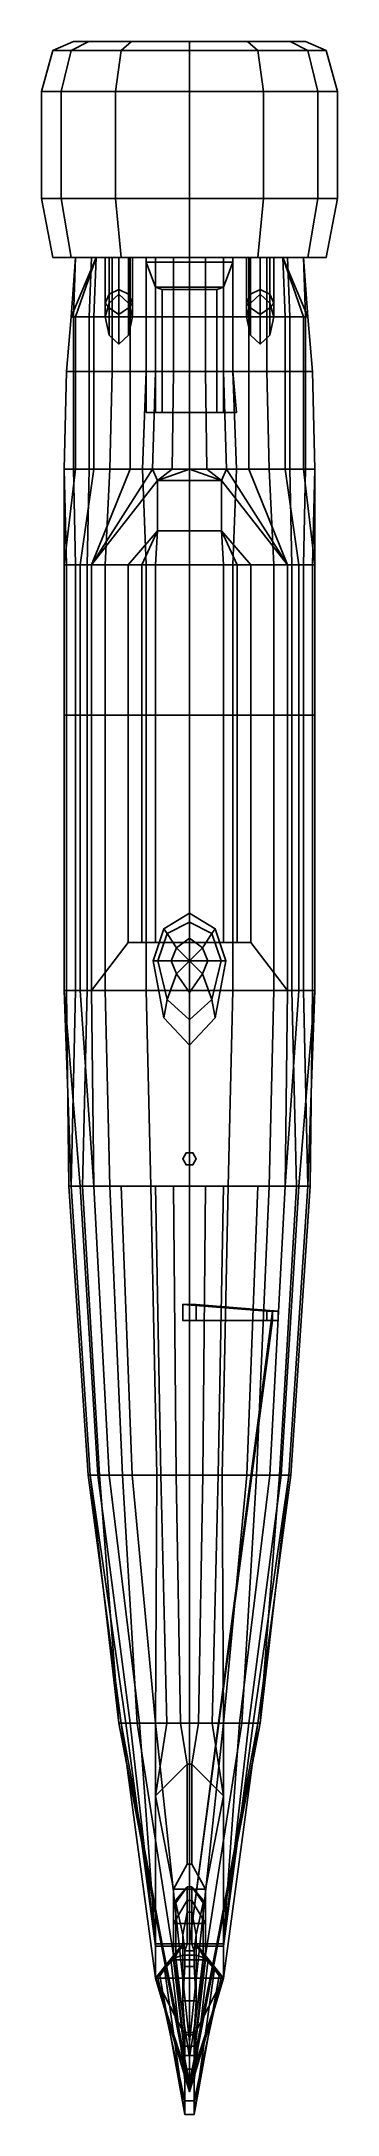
# Model space of a CAD drawing. Extents: x -0.65 to 0.65, y -5.15 to 3.96.
import ezdxf

# ---------------------------------------------------------------- set-up
doc = ezdxf.new("R2010")
doc.units = 0
doc.layers.get('0').update_dxf_attribs({"linetype": 'CONTINUOUS'})

msp = doc.modelspace()

# ---------------------------------------------------------------- linework, layer by layer
for points in [[(-0.5629, 3.74, -0.325), (-0.65, 3.74), (-0.6, 3.92), (-0.5196, 3.92, -0.3)], [(-0.65, 3.74), (-0.5629, 3.74, 0.325), (-0.5196, 3.92, 0.3), (-0.6, 3.92)], [(-0.4417, 3.96, 0.255), (-0.51, 3.96), (-0.6, 3.92), (-0.5196, 3.92, 0.3)], [(-0.51, 3.96), (-0.4417, 3.96, -0.255), (-0.5196, 3.92, -0.3), (-0.6, 3.92)], [(-0.325, 3.74, -0.5629), (-0.5629, 3.74, -0.325), (-0.5196, 3.92, -0.3), (-0.3, 3.92, -0.5196)], [(-0.5629, 3.74, 0.325), (-0.325, 3.74, 0.5629), (-0.3, 3.92, 0.5196), (-0.5196, 3.92, 0.3)], [(-0.255, 3.96, 0.4417), (-0.4417, 3.96, 0.255), (-0.5196, 3.92, 0.3), (-0.3, 3.92, 0.5196)], [(-0.4417, 3.96, -0.255), (-0.255, 3.96, -0.4417), (-0.3, 3.92, -0.5196), (-0.5196, 3.92, -0.3)], [(0.4417, 3.96, 0.255), (-0.51, 3.96), (-0.4417, 3.96, 0.255), (0.255, 3.96, 0.4417)], [(0.51, 3.96), (-0.4417, 3.96, -0.255), (-0.51, 3.96), (0.4417, 3.96, 0.255)], [(0.255, 3.96, 0.4417), (-0.4417, 3.96, 0.255), (-0.255, 3.96, 0.4417), (0, 3.96, 0.51)], [(0.4417, 3.96, -0.255), (-0.255, 3.96, -0.4417), (-0.4417, 3.96, -0.255), (0.51, 3.96)], [(0, 3.74, -0.65), (-0.325, 3.74, -0.5629), (-0.3, 3.92, -0.5196), (0, 3.92, -0.6)], [(-0.325, 3.74, 0.5629), (0, 3.74, 0.65), (0, 3.92, 0.6), (-0.3, 3.92, 0.5196)], [(0, 3.96, 0.51), (-0.255, 3.96, 0.4417), (-0.3, 3.92, 0.5196), (0, 3.92, 0.6)], [(-0.255, 3.96, -0.4417), (0, 3.96, -0.51), (0, 3.92, -0.6), (-0.3, 3.92, -0.5196)], [(0.255, 3.96, -0.4417), (0, 3.96, -0.51), (-0.255, 3.96, -0.4417), (0.4417, 3.96, -0.255)], [(0.255, 3.96, 0.4417), (0, 3.96, 0.51), (0, 3.92, 0.6), (0.3, 3.92, 0.5196)], [(0, 3.96, -0.51), (0.255, 3.96, -0.4417), (0.3, 3.92, -0.5196), (0, 3.92, -0.6)], [(0.325, 3.74, -0.5629), (0, 3.74, -0.65), (0, 3.92, -0.6), (0.3, 3.92, -0.5196)], [(0, 3.74, 0.65), (0.325, 3.74, 0.5629), (0.3, 3.92, 0.5196), (0, 3.92, 0.6)], [(0.4417, 3.96, 0.255), (0.255, 3.96, 0.4417), (0.3, 3.92, 0.5196), (0.5196, 3.92, 0.3)], [(0.255, 3.96, -0.4417), (0.4417, 3.96, -0.255), (0.5196, 3.92, -0.3), (0.3, 3.92, -0.5196)], [(0.5629, 3.74, -0.325), (0.325, 3.74, -0.5629), (0.3, 3.92, -0.5196), (0.5196, 3.92, -0.3)], [(0.325, 3.74, 0.5629), (0.5629, 3.74, 0.325), (0.5196, 3.92, 0.3), (0.3, 3.92, 0.5196)], [(0.51, 3.96), (0.4417, 3.96, 0.255), (0.5196, 3.92, 0.3), (0.6, 3.92)], [(0.4417, 3.96, -0.255), (0.51, 3.96), (0.6, 3.92), (0.5196, 3.92, -0.3)], [(0.65, 3.74), (0.5629, 3.74, -0.325), (0.5196, 3.92, -0.3), (0.6, 3.92)], [(0.5629, 3.74, 0.325), (0.65, 3.74), (0.6, 3.92), (0.5196, 3.92, 0.3)], [(-0.5629, 3.74, 0.325), (-0.65, 3.74), (-0.65, 3.27), (-0.5629, 3.27, 0.325)], [(-0.65, 3.74), (-0.5629, 3.74, -0.325), (-0.5629, 3.27, -0.325), (-0.65, 3.27)], [(-0.325, 3.74, 0.5629), (-0.5629, 3.74, 0.325), (-0.5629, 3.27, 0.325), (-0.325, 3.27, 0.5629)], [(-0.5629, 3.74, -0.325), (-0.325, 3.74, -0.5629), (-0.325, 3.27, -0.5629), (-0.5629, 3.27, -0.325)], [(0, 3.74, 0.65), (-0.325, 3.74, 0.5629), (-0.325, 3.27, 0.5629), (0, 3.27, 0.65)], [(-0.325, 3.74, -0.5629), (0, 3.74, -0.65), (0, 3.27, -0.65), (-0.325, 3.27, -0.5629)], [(0.325, 3.74, 0.5629), (0, 3.74, 0.65), (0, 3.27, 0.65), (0.325, 3.27, 0.5629)], [(0, 3.74, -0.65), (0.325, 3.74, -0.5629), (0.325, 3.27, -0.5629), (0, 3.27, -0.65)], [(0.5629, 3.74, 0.325), (0.325, 3.74, 0.5629), (0.325, 3.27, 0.5629), (0.5629, 3.27, 0.325)], [(0.325, 3.74, -0.5629), (0.5629, 3.74, -0.325), (0.5629, 3.27, -0.325), (0.325, 3.27, -0.5629)], [(0.65, 3.74), (0.5629, 3.74, 0.325), (0.5629, 3.27, 0.325), (0.65, 3.27)], [(0.5629, 3.74, -0.325), (0.65, 3.74), (0.65, 3.27), (0.5629, 3.27, -0.325)], [(-0.5196, 3.01, -0.3), (-0.6, 3.01), (-0.65, 3.27), (-0.5629, 3.27, -0.325)], [(-0.6, 3.01), (-0.5196, 3.01, 0.3), (-0.5629, 3.27, 0.325), (-0.65, 3.27)], [(-0.3, 3.01, -0.5196), (-0.5196, 3.01, -0.3), (-0.5629, 3.27, -0.325), (-0.325, 3.27, -0.5629)], [(-0.5196, 3.01, 0.3), (-0.3, 3.01, 0.5196), (-0.325, 3.27, 0.5629), (-0.5629, 3.27, 0.325)], [(0, 3.01, -0.6), (-0.3, 3.01, -0.5196), (-0.325, 3.27, -0.5629), (0, 3.27, -0.65)], [(-0.3, 3.01, 0.5196), (0, 3.01, 0.6), (0, 3.27, 0.65), (-0.325, 3.27, 0.5629)], [(0.3, 3.01, -0.5196), (0, 3.01, -0.6), (0, 3.27, -0.65), (0.325, 3.27, -0.5629)], [(0, 3.01, 0.6), (0.3, 3.01, 0.5196), (0.325, 3.27, 0.5629), (0, 3.27, 0.65)], [(0.5196, 3.01, -0.3), (0.3, 3.01, -0.5196), (0.325, 3.27, -0.5629), (0.5629, 3.27, -0.325)], [(0.3, 3.01, 0.5196), (0.5196, 3.01, 0.3), (0.5629, 3.27, 0.325), (0.325, 3.27, 0.5629)], [(0.6, 3.01), (0.5196, 3.01, -0.3), (0.5629, 3.27, -0.325), (0.65, 3.27)], [(0.5196, 3.01, 0.3), (0.6, 3.01), (0.65, 3.27), (0.5629, 3.27, 0.325)], [(-0.6, 3.01), (0.5196, 3.01, -0.3), (0.6, 3.01), (-0.5196, 3.01, 0.3)], [(-0.5196, 3.01, -0.3), (0.3, 3.01, -0.5196), (0.5196, 3.01, -0.3), (-0.6, 3.01)], [(-0.5, 3.01, -0.17), (-0.5, 3.01, -0.17), (-0.51, 2.75, -0.23), (-0.52, 2.75, -0.1153)], [(-0.41, 3.01, 0.2), (-0.41, 3.01, 0.2), (-0.52, 2.75, 0.01), (-0.5, 2.75, 0.17)], [(-0.5, 3.01, -0.17), (-0.5, 3.01, -0.17), (-0.52, 2.75, -0.1153), (-0.52, 2.75, 0.01)], [(-0.5, 3.01, -0.17), (-0.5, 3.01, -0.17), (-0.52, 2.75, 0.01), (-0.41, 3.01, 0.2)], [(-0.5196, 3.01, 0.3), (0.6, 3.01), (0.5196, 3.01, 0.3), (-0.3, 3.01, 0.5196)], [(-0.3, 3.01, -0.5196), (0, 3.01, -0.6), (0.3, 3.01, -0.5196), (-0.5196, 3.01, -0.3)], [(-0.5, 3.01, -0.17), (-0.43, 3.01, -0.32), (-0.44, 2.75, -0.38), (-0.51, 2.75, -0.23)], [(-0.41, 3.01, 0.2), (-0.41, 3.01, 0.2), (-0.5, 2.75, 0.17), (-0.42, 2.75, 0.31)], [(-0.43, 3.01, -0.32), (-0.34, 3.01, -0.44), (-0.34, 2.75, -0.5), (-0.44, 2.75, -0.38)], [(-0.26, 3.01, 0.41), (-0.41, 3.01, 0.2), (-0.42, 2.75, 0.31), (-0.26, 2.75, 0.52)], [(-0.3524, 3.01, -0.4476), (-0.37, 3.01, -0.49), (-0.37, 2.81, -0.54), (-0.3524, 2.79, -0.52)], [(-0.37, 3.01, -0.49), (-0.3524, 3.01, -0.5324), (-0.3524, 2.85, -0.58), (-0.37, 2.81, -0.54)], [(-0.31, 3.01, -0.43), (-0.3524, 3.01, -0.4476), (-0.3524, 2.79, -0.52), (-0.31, 2.76, -0.5)], [(-0.3524, 3.01, -0.5324), (-0.31, 3.01, -0.55), (-0.31, 2.87, -0.6), (-0.3524, 2.85, -0.58)], [(-0.34, 3.01, -0.44), (-0.19, 3.01, -0.55), (-0.19, 2.75, -0.61), (-0.34, 2.75, -0.5)], [(-0.2676, 3.01, -0.4476), (-0.31, 3.01, -0.43), (-0.31, 2.76, -0.5), (-0.2676, 2.79, -0.52)], [(-0.31, 3.01, -0.55), (-0.2676, 3.01, -0.5324), (-0.2676, 2.85, -0.58), (-0.31, 2.87, -0.6)], [(-0.3, 3.01, 0.5196), (0.5196, 3.01, 0.3), (0.3, 3.01, 0.5196), (0, 3.01, 0.6)], [(-0.25, 3.01, -0.49), (-0.2676, 3.01, -0.4476), (-0.2676, 2.79, -0.52), (-0.25, 2.81, -0.54)], [(-0.2676, 3.01, -0.5324), (-0.25, 3.01, -0.49), (-0.25, 2.81, -0.54), (-0.2676, 2.85, -0.58)], [(-0.15, 3.01, 0.47), (-0.26, 3.01, 0.41), (-0.26, 2.75, 0.52), (-0.15, 2.75, 0.58)], [(-0.19, 3.01, -0.55), (0.19, 3.01, -0.55), (0.19, 2.99, -0.5546), (-0.19, 2.99, -0.5546)], [(-0.07, 3.01, 0.5), (-0.15, 3.01, 0.47), (-0.15, 2.75, 0.58), (-0.07, 2.75, 0.61)], [(0, 3.01, 0.51), (-0.07, 3.01, 0.5), (-0.07, 2.75, 0.61), (0, 2.75, 0.62)], [(0, 2.75, 0.62), (0.07, 2.75, 0.61), (0.07, 3.01, 0.5), (0, 3.01, 0.51)], [(0.07, 2.75, 0.61), (0.15, 2.75, 0.58), (0.15, 3.01, 0.47), (0.07, 3.01, 0.5)], [(0.15, 2.75, 0.58), (0.26, 2.75, 0.52), (0.26, 3.01, 0.41), (0.15, 3.01, 0.47)], [(0.34, 2.75, -0.5), (0.19, 2.75, -0.61), (0.19, 3.01, -0.55), (0.34, 3.01, -0.44)], [(0.2676, 3.01, -0.4476), (0.25, 3.01, -0.49), (0.25, 2.81, -0.54), (0.2676, 2.79, -0.52)], [(0.25, 3.01, -0.49), (0.2676, 3.01, -0.5324), (0.2676, 2.85, -0.58), (0.25, 2.81, -0.54)], [(0.26, 2.75, 0.52), (0.42, 2.75, 0.31), (0.41, 3.01, 0.2), (0.26, 3.01, 0.41)], [(0.31, 3.01, -0.43), (0.2676, 3.01, -0.4476), (0.2676, 2.79, -0.52), (0.31, 2.76, -0.5)], [(0.2676, 3.01, -0.5324), (0.31, 3.01, -0.55), (0.31, 2.87, -0.6), (0.2676, 2.85, -0.58)], [(0.3524, 3.01, -0.4476), (0.31, 3.01, -0.43), (0.31, 2.76, -0.5), (0.3524, 2.79, -0.52)], [(0.31, 3.01, -0.55), (0.3524, 3.01, -0.5324), (0.3524, 2.85, -0.58), (0.31, 2.87, -0.6)], [(0.44, 2.75, -0.38), (0.34, 2.75, -0.5), (0.34, 3.01, -0.44), (0.43, 3.01, -0.32)], [(0.37, 3.01, -0.49), (0.3524, 3.01, -0.4476), (0.3524, 2.79, -0.52), (0.37, 2.81, -0.54)], [(0.3524, 3.01, -0.5324), (0.37, 3.01, -0.49), (0.37, 2.81, -0.54), (0.3524, 2.85, -0.58)], [(0.42, 2.75, 0.31), (0.5, 2.75, 0.17), (0.41, 3.01, 0.2)], [(0.5, 2.75, 0.17), (0.52, 2.75, 0.01), (0.41, 3.01, 0.2)], [(0.52, 2.75, 0.01), (0.5, 3.01, -0.17), (0.41, 3.01, 0.2)], [(0.51, 2.75, -0.23), (0.44, 2.75, -0.38), (0.43, 3.01, -0.32), (0.5, 3.01, -0.17)], [(0.52, 2.75, -0.1153), (0.51, 2.75, -0.23), (0.5, 3.01, -0.17)], [(0.52, 2.75, 0.01), (0.52, 2.75, -0.1153), (0.5, 3.01, -0.17)], [(-0.3524, 2.81, -0.66), (-0.37, 2.75, -0.66), (-0.37, 2.81, -0.54), (-0.3524, 2.85, -0.58)], [(-0.31, 2.85, -0.66), (-0.3524, 2.81, -0.66), (-0.3524, 2.85, -0.58), (-0.31, 2.87, -0.6)], [(-0.2676, 2.81, -0.66), (-0.31, 2.85, -0.66), (-0.31, 2.87, -0.6), (-0.2676, 2.85, -0.58)], [(-0.25, 2.75, -0.66), (-0.2676, 2.81, -0.66), (-0.2676, 2.85, -0.58), (-0.25, 2.81, -0.54)], [(0.2676, 2.81, -0.66), (0.25, 2.75, -0.66), (0.25, 2.81, -0.54), (0.2676, 2.85, -0.58)], [(0.31, 2.85, -0.66), (0.2676, 2.81, -0.66), (0.2676, 2.85, -0.58), (0.31, 2.87, -0.6)], [(0.3524, 2.81, -0.66), (0.31, 2.85, -0.66), (0.31, 2.87, -0.6), (0.3524, 2.85, -0.58)], [(0.37, 2.75, -0.66), (0.3524, 2.81, -0.66), (0.3524, 2.85, -0.58), (0.37, 2.81, -0.54)], [(-0.5, 2.75, 0.17), (-0.52, 2.75, 0.01), (-0.54, 2.51, 0.01), (-0.5, 2.51, 0.18)], [(-0.52, 2.75, 0.01), (-0.52, 2.75, -0.1153), (-0.54, 2.51, -0.13), (-0.54, 2.51, 0.01)], [(-0.52, 2.75, -0.1153), (-0.51, 2.75, -0.23), (-0.51, 2.51, -0.27), (-0.54, 2.51, -0.13)], [(-0.51, 2.75, -0.23), (-0.44, 2.75, -0.38), (-0.44, 2.51, -0.42), (-0.51, 2.51, -0.27)], [(-0.42, 2.75, 0.31), (-0.5, 2.75, 0.17), (-0.5, 2.51, 0.18), (-0.42, 2.51, 0.35)], [(-0.44, 2.75, -0.38), (-0.34, 2.75, -0.5), (-0.34, 2.51, -0.54), (-0.44, 2.51, -0.42)], [(-0.26, 2.75, 0.52), (-0.42, 2.75, 0.31), (-0.42, 2.51, 0.35), (-0.26, 2.51, 0.56)], [(-0.37, 2.75, -0.66), (-0.3524, 2.67, -0.66), (-0.3524, 2.79, -0.52), (-0.37, 2.81, -0.54)], [(-0.3524, 2.67, -0.66), (-0.31, 2.63, -0.66), (-0.31, 2.76, -0.5), (-0.3524, 2.79, -0.52)], [(-0.34, 2.75, -0.5), (-0.19, 2.75, -0.61), (-0.19, 2.51, -0.65), (-0.34, 2.51, -0.54)], [(-0.31, 2.63, -0.66), (-0.2676, 2.67, -0.66), (-0.2676, 2.79, -0.52), (-0.31, 2.76, -0.5)], [(-0.2676, 2.67, -0.66), (-0.25, 2.75, -0.66), (-0.25, 2.81, -0.54), (-0.2676, 2.79, -0.52)], [(-0.15, 2.75, 0.58), (-0.26, 2.75, 0.52), (-0.26, 2.51, 0.56), (-0.15, 2.51, 0.62)], [(-0.07, 2.75, 0.61), (-0.15, 2.75, 0.58), (-0.15, 2.51, 0.62), (-0.07, 2.51, 0.65)], [(0, 2.75, 0.62), (-0.07, 2.75, 0.61), (-0.07, 2.51, 0.65), (0, 2.51, 0.66)], [(0, 2.51, 0.66), (0.07, 2.51, 0.65), (0.07, 2.75, 0.61), (0, 2.75, 0.62)], [(0.07, 2.51, 0.65), (0.15, 2.51, 0.62), (0.15, 2.75, 0.58), (0.07, 2.75, 0.61)], [(0.15, 2.51, 0.62), (0.26, 2.51, 0.56), (0.26, 2.75, 0.52), (0.15, 2.75, 0.58)], [(0.34, 2.51, -0.54), (0.19, 2.51, -0.65), (0.19, 2.75, -0.61), (0.34, 2.75, -0.5)], [(0.25, 2.75, -0.66), (0.2676, 2.67, -0.66), (0.2676, 2.79, -0.52), (0.25, 2.81, -0.54)], [(0.26, 2.51, 0.56), (0.42, 2.51, 0.35), (0.42, 2.75, 0.31), (0.26, 2.75, 0.52)], [(0.2676, 2.67, -0.66), (0.31, 2.63, -0.66), (0.31, 2.76, -0.5), (0.2676, 2.79, -0.52)], [(0.31, 2.63, -0.66), (0.3524, 2.67, -0.66), (0.3524, 2.79, -0.52), (0.31, 2.76, -0.5)], [(0.44, 2.51, -0.42), (0.34, 2.51, -0.54), (0.34, 2.75, -0.5), (0.44, 2.75, -0.38)], [(0.3524, 2.67, -0.66), (0.37, 2.75, -0.66), (0.37, 2.81, -0.54), (0.3524, 2.79, -0.52)], [(0.42, 2.51, 0.35), (0.5, 2.51, 0.18), (0.5, 2.75, 0.17), (0.42, 2.75, 0.31)], [(0.51, 2.51, -0.27), (0.44, 2.51, -0.42), (0.44, 2.75, -0.38), (0.51, 2.75, -0.23)], [(0.5, 2.51, 0.18), (0.54, 2.51, 0.01), (0.52, 2.75, 0.01), (0.5, 2.75, 0.17)], [(0.54, 2.51, -0.13), (0.51, 2.51, -0.27), (0.51, 2.75, -0.23), (0.52, 2.75, -0.1153)], [(0.54, 2.51, 0.01), (0.54, 2.51, -0.13), (0.52, 2.75, -0.1153), (0.52, 2.75, 0.01)], [(-0.54, 2.51, -0.13), (-0.51, 2.51, -0.27), (-0.51, 2.08, -0.2669), (-0.55, 2.08, -0.1153)], [(-0.54, 2.51, 0.01), (-0.54, 2.51, -0.13), (-0.55, 2.08, -0.1153), (-0.55, 2.08, 0.0362)], [(-0.5, 2.51, 0.18), (-0.54, 2.51, 0.01), (-0.55, 2.08, 0.0362), (-0.5, 2.08, 0.2203)], [(-0.51, 2.51, -0.27), (-0.44, 2.51, -0.42), (-0.44, 2.08, -0.4293), (-0.51, 2.08, -0.2669)], [(-0.42, 2.51, 0.35), (-0.5, 2.51, 0.18), (-0.5, 2.08, 0.2203), (-0.42, 2.08, 0.4044)], [(-0.44, 2.51, -0.42), (-0.34, 2.51, -0.54), (-0.35, 2.08, -0.5592), (-0.44, 2.08, -0.4293)], [(-0.26, 2.51, 0.56), (-0.42, 2.51, 0.35), (-0.42, 2.08, 0.4044), (-0.26, 2.08, 0.6317)], [(-0.34, 2.51, -0.54), (-0.19, 2.51, -0.65), (-0.2057, 2.08, -0.6783), (-0.35, 2.08, -0.5592)], [(-0.15, 2.51, 0.62), (-0.26, 2.51, 0.56), (-0.26, 2.08, 0.6317), (-0.1624, 2.08, 0.6967)], [(0, 2.08, -0.7), (-0.2057, 2.08, -0.6783), (-0.19, 2.51, -0.65), (0, 2.51, -0.67)], [(-0.07, 2.51, 0.65), (-0.15, 2.51, 0.62), (-0.1624, 2.08, 0.6967), (-0.0758, 2.08, 0.7292)], [(0, 2.51, 0.66), (-0.07, 2.51, 0.65), (-0.0758, 2.08, 0.7292), (0, 2.08, 0.74)], [(0, 2.08, 0.74), (0.0758, 2.08, 0.7292), (0.07, 2.51, 0.65), (0, 2.51, 0.66)], [(0, 2.51, -0.67), (0.19, 2.51, -0.65), (0.2057, 2.08, -0.6783), (0, 2.08, -0.7)], [(0.0758, 2.08, 0.7292), (0.1624, 2.08, 0.6967), (0.15, 2.51, 0.62), (0.07, 2.51, 0.65)], [(0.1624, 2.08, 0.6967), (0.26, 2.08, 0.6317), (0.26, 2.51, 0.56), (0.15, 2.51, 0.62)], [(0.35, 2.08, -0.5592), (0.2057, 2.08, -0.6783), (0.19, 2.51, -0.65), (0.34, 2.51, -0.54)], [(0.26, 2.08, 0.6317), (0.42, 2.08, 0.4044), (0.42, 2.51, 0.35), (0.26, 2.51, 0.56)], [(0.44, 2.08, -0.4293), (0.35, 2.08, -0.5592), (0.34, 2.51, -0.54), (0.44, 2.51, -0.42)], [(0.42, 2.08, 0.4044), (0.5, 2.08, 0.2203), (0.5, 2.51, 0.18), (0.42, 2.51, 0.35)], [(0.51, 2.08, -0.2669), (0.44, 2.08, -0.4293), (0.44, 2.51, -0.42), (0.51, 2.51, -0.27)], [(0.5, 2.08, 0.2203), (0.55, 2.08, 0.0362), (0.54, 2.51, 0.01), (0.5, 2.51, 0.18)], [(0.55, 2.08, -0.1153), (0.51, 2.08, -0.2669), (0.51, 2.51, -0.27), (0.54, 2.51, -0.13)], [(0.55, 2.08, 0.0362), (0.55, 2.08, -0.1153), (0.54, 2.51, -0.13), (0.54, 2.51, 0.01)], [(-0.55, 2.08, -0.1153), (-0.51, 2.08, -0.2669), (-0.5, 1.66, -0.32), (-0.54, 1.66, -0.18)], [(-0.55, 2.08, 0.0362), (-0.55, 2.08, -0.1153), (-0.54, 1.66, -0.18), (-0.55, 1.66, -0.04)], [(-0.5, 2.08, 0.2203), (-0.55, 2.08, 0.0362), (-0.55, 1.66, -0.04), (-0.55, 1.66, 0.13)], [(-0.42, 2.08, 0.4044), (-0.5, 2.08, 0.2203), (-0.55, 1.66, 0.13), (-0.48, 1.66, 0.3)], [(-0.51, 2.08, -0.2669), (-0.44, 2.08, -0.4293), (-0.45, 1.66, -0.47), (-0.5, 1.66, -0.32)], [(-0.26, 2.08, 0.6317), (-0.42, 2.08, 0.4044), (-0.48, 1.66, 0.3), (-0.43, 1.66, 0.35)], [(-0.44, 2.08, -0.4293), (-0.35, 2.08, -0.5592), (-0.37, 1.66, -0.59), (-0.45, 1.66, -0.47)], [(-0.35, 2.08, -0.5592), (-0.2057, 2.08, -0.6783), (-0.19, 1.66, -0.7), (-0.37, 1.66, -0.59)], [(0, 1.66, -0.72), (-0.19, 1.66, -0.7), (-0.2057, 2.08, -0.6783), (0, 2.08, -0.7)], [(0, 2.08, -0.7), (0.2057, 2.08, -0.6783), (0.19, 1.66, -0.7), (0, 1.66, -0.72)], [(0.37, 1.66, -0.59), (0.19, 1.66, -0.7), (0.2057, 2.08, -0.6783), (0.35, 2.08, -0.5592)], [(0.43, 1.66, 0.35), (0.48, 1.66, 0.3), (0.42, 2.08, 0.4044), (0.26, 2.08, 0.6317)], [(0.45, 1.66, -0.47), (0.37, 1.66, -0.59), (0.35, 2.08, -0.5592), (0.44, 2.08, -0.4293)], [(0.48, 1.66, 0.3), (0.55, 1.66, 0.13), (0.5, 2.08, 0.2203), (0.42, 2.08, 0.4044)], [(0.5, 1.66, -0.32), (0.45, 1.66, -0.47), (0.44, 2.08, -0.4293), (0.51, 2.08, -0.2669)], [(0.54, 1.66, -0.18), (0.5, 1.66, -0.32), (0.51, 2.08, -0.2669), (0.55, 2.08, -0.1153)], [(0.55, 1.66, 0.13), (0.55, 1.66, -0.04), (0.55, 2.08, 0.0362), (0.5, 2.08, 0.2203)], [(0.55, 1.66, -0.04), (0.54, 1.66, -0.18), (0.55, 2.08, -0.1153), (0.55, 2.08, 0.0362)], [(-0.48, 1.66, 0.3), (-0.55, 1.66, 0.13), (-0.55, 1, 0.12), (-0.48, 1, 0.29)], [(-0.55, 1.66, -0.04), (-0.54, 1.66, -0.18), (-0.54, 1, -0.19), (-0.55, 1, -0.05)], [(-0.55, 1.66, 0.13), (-0.55, 1.66, -0.04), (-0.55, 1, -0.05), (-0.55, 1, 0.12)], [(-0.54, 1.66, -0.18), (-0.5, 1.66, -0.32), (-0.5, 1, -0.33), (-0.54, 1, -0.19)], [(-0.5, 1.66, -0.32), (-0.45, 1.66, -0.47), (-0.45, 1, -0.48), (-0.5, 1, -0.33)], [(-0.43, 1.66, 0.35), (-0.48, 1.66, 0.3), (-0.48, 1, 0.29), (-0.43, 1, 0.34)], [(-0.45, 1.66, -0.47), (-0.37, 1.66, -0.59), (-0.37, 1, -0.59), (-0.45, 1, -0.48)], [(-0.37, 1.66, -0.59), (-0.19, 1.66, -0.7), (-0.19, 1, -0.71), (-0.37, 1, -0.59)], [(0, 1, -0.73), (-0.19, 1, -0.71), (-0.19, 1.66, -0.7), (0, 1.66, -0.72)], [(0, 1.66, -0.72), (0.19, 1.66, -0.7), (0.19, 1, -0.71), (0, 1, -0.73)], [(0.37, 1, -0.6), (0.19, 1, -0.71), (0.19, 1.66, -0.7), (0.37, 1.66, -0.59)], [(0.45, 1, -0.48), (0.37, 1, -0.6), (0.37, 1.66, -0.59), (0.45, 1.66, -0.47)], [(0.43, 1, 0.34), (0.48, 1, 0.29), (0.48, 1.66, 0.3), (0.43, 1.66, 0.35)], [(0.5, 1, -0.33), (0.45, 1, -0.48), (0.45, 1.66, -0.47), (0.5, 1.66, -0.32)], [(0.48, 1, 0.29), (0.55, 1, 0.12), (0.55, 1.66, 0.13), (0.48, 1.66, 0.3)], [(0.54, 1, -0.19), (0.5, 1, -0.33), (0.5, 1.66, -0.32), (0.54, 1.66, -0.18)], [(0.55, 1, -0.05), (0.54, 1, -0.19), (0.54, 1.66, -0.18), (0.55, 1.66, -0.04)], [(0.55, 1, 0.12), (0.55, 1, -0.05), (0.55, 1.66, -0.04), (0.55, 1.66, 0.13)], [(-0.55, 1, 0.12), (-0.55, 1, -0.05), (-0.55, -0.21, -0.05), (-0.55, -0.21, 0.11)], [(-0.55, 1, -0.05), (-0.54, 1, -0.19), (-0.54, -0.21, -0.15), (-0.55, -0.21, -0.05)], [(-0.48, 1, 0.29), (-0.55, 1, 0.12), (-0.55, -0.21, 0.11), (-0.48, -0.21, 0.28)], [(-0.54, 1, -0.19), (-0.5, 1, -0.33), (-0.5, -0.21, -0.29), (-0.54, -0.21, -0.15)], [(-0.5, 1, -0.33), (-0.45, 1, -0.48), (-0.45, -0.21, -0.44), (-0.5, -0.21, -0.29)], [(-0.43, 1, 0.34), (-0.48, 1, 0.29), (-0.48, -0.21, 0.28), (-0.43, -0.21, 0.33)], [(-0.45, 1, -0.48), (-0.37, 1, -0.6), (-0.37, -0.21, -0.56), (-0.45, -0.21, -0.44)], [(-0.37, 1, -0.6), (-0.19, 1, -0.71), (-0.19, -0.21, -0.67), (-0.37, -0.21, -0.56)], [(0, -0.21, -0.69), (-0.19, -0.21, -0.67), (-0.19, 1, -0.71), (0, 1, -0.73)], [(0, 1, -0.73), (0.19, 1, -0.71), (0.19, -0.21, -0.67), (0, -0.21, -0.69)], [(0.37, -0.21, -0.56), (0.19, -0.21, -0.67), (0.19, 1, -0.71), (0.37, 1, -0.6)], [(0.45, -0.21, -0.44), (0.37, -0.21, -0.56), (0.37, 1, -0.6), (0.45, 1, -0.48)], [(0.43, -0.21, 0.34), (0.48, -0.21, 0.28), (0.48, 1, 0.29), (0.43, 1, 0.34)], [(0.5, -0.21, -0.29), (0.45, -0.21, -0.44), (0.45, 1, -0.48), (0.5, 1, -0.33)], [(0.48, -0.21, 0.28), (0.55, -0.21, 0.11), (0.55, 1, 0.12), (0.48, 1, 0.29)], [(0.54, -0.21, -0.15), (0.5, -0.21, -0.29), (0.5, 1, -0.33), (0.54, 1, -0.19)], [(0.55, -0.21, -0.05), (0.54, -0.21, -0.15), (0.54, 1, -0.19), (0.55, 1, -0.05)], [(0.55, -0.21, 0.11), (0.55, -0.21, -0.05), (0.55, 1, -0.05), (0.55, 1, 0.12)], [(-0.098, 0.04, -0.75), (-0.1131, 0.06, -0.67), (0, 0.13, -0.67), (0, 0.09, -0.75)], [(0, 0.09, -0.75), (0, 0.13, -0.67), (0.1131, 0.06, -0.67), (0.098, 0.04, -0.75)], [(-0.1386, -0.08, -0.75), (-0.16, -0.08, -0.67), (-0.1131, 0.06, -0.67), (-0.098, 0.04, -0.75)], [(-0.08, -0.08, -0.8086), (-0.1386, -0.08, -0.75), (-0.098, 0.04, -0.75), (-0.0566, -0.0234, -0.8086)], [(-0.0566, -0.0234, -0.8086), (-0.098, 0.04, -0.75), (0, 0.09, -0.75), (0, 0.02, -0.8086)], [(0, -0.08, -0.84), (-0.0566, -0.0234, -0.8086), (0, 0.02, -0.8086), (0, -0.08, -0.84)], [(0, 0.02, -0.8086), (0, 0.09, -0.75), (0.098, 0.04, -0.75), (0.0566, -0.0234, -0.8086)], [(0, -0.08, -0.84), (0, 0.02, -0.8086), (0.0566, -0.0234, -0.8086), (0, -0.08, -0.84)], [(0.0566, -0.0234, -0.8086), (0.098, 0.04, -0.75), (0.1386, -0.08, -0.75), (0.08, -0.08, -0.8086)], [(0.098, 0.04, -0.75), (0.1131, 0.06, -0.67), (0.16, -0.08, -0.67), (0.1386, -0.08, -0.75)], [(-0.098, -0.25, -0.75), (-0.1131, -0.33, -0.67), (-0.16, -0.08, -0.67), (-0.1386, -0.08, -0.75)], [(-0.0566, -0.1366, -0.8086), (-0.098, -0.25, -0.75), (-0.1386, -0.08, -0.75), (-0.08, -0.08, -0.8086)], [(0, -0.08, -0.84), (-0.08, -0.08, -0.8086), (-0.0566, -0.0234, -0.8086), (0, -0.08, -0.84)], [(0, -0.08, -0.84), (-0.0566, -0.1366, -0.8086), (-0.08, -0.08, -0.8086), (0, -0.08, -0.84)], [(0, -0.08, -0.84), (0, -0.22, -0.8086), (-0.0566, -0.1366, -0.8086), (0, -0.08, -0.84)], [(0, -0.08, -0.84), (0.0566, -0.0234, -0.8086), (0.08, -0.08, -0.8086), (0, -0.08, -0.84)], [(0, -0.08, -0.84), (0.08, -0.08, -0.8086), (0.0566, -0.1366, -0.8086), (0, -0.08, -0.84)], [(0, -0.08, -0.84), (0.0566, -0.1366, -0.8086), (0, -0.22, -0.8086), (0, -0.08, -0.84)], [(0.08, -0.08, -0.8086), (0.1386, -0.08, -0.75), (0.098, -0.25, -0.75), (0.0566, -0.1366, -0.8086)], [(0.1386, -0.08, -0.75), (0.16, -0.08, -0.67), (0.1131, -0.33, -0.67), (0.098, -0.25, -0.75)], [(0, -0.22, -0.8086), (0, -0.34, -0.75), (-0.098, -0.25, -0.75), (-0.0566, -0.1366, -0.8086)], [(0.0566, -0.1366, -0.8086), (0.098, -0.25, -0.75), (0, -0.34, -0.75), (0, -0.22, -0.8086)], [(-0.48, -0.21, 0.28), (-0.55, -0.21, 0.11), (-0.48, -1.07, 0.19), (-0.42, -1.07, 0.36)], [(-0.55, -0.21, 0.11), (-0.55, -0.21, -0.05), (-0.52, -1.07, 0.02), (-0.48, -1.07, 0.19)], [(-0.55, -0.21, -0.05), (-0.54, -0.21, -0.15), (-0.53, -1.07, -0.12), (-0.52, -1.07, 0.02)], [(-0.54, -0.21, -0.15), (-0.5, -0.21, -0.29), (-0.52, -1.07, -0.26), (-0.53, -1.07, -0.12)], [(-0.5, -0.21, -0.29), (-0.45, -0.21, -0.44), (-0.47, -1.07, -0.41), (-0.52, -1.07, -0.26)], [(-0.43, -0.21, 0.33), (-0.48, -0.21, 0.28), (-0.42, -1.07, 0.36)], [(-0.45, -0.21, -0.44), (-0.37, -0.21, -0.56), (-0.35, -1.07, -0.56), (-0.47, -1.07, -0.41)], [(0.43, -0.21, 0.34), (-0.43, -0.21, 0.33), (-0.42, -1.07, 0.36), (0.42, -1.07, 0.36)], [(-0.37, -0.21, -0.56), (-0.19, -0.21, -0.67), (-0.17, -1.07, -0.65), (-0.35, -1.07, -0.56)], [(0, -1.07, -0.66), (-0.17, -1.07, -0.65), (-0.19, -0.21, -0.67), (0, -0.21, -0.69)], [(0, -0.34, -0.75), (0, -0.45, -0.67), (-0.1131, -0.33, -0.67), (-0.098, -0.25, -0.75)], [(0, -0.21, -0.69), (0.19, -0.21, -0.67), (0.17, -1.07, -0.65), (0, -1.07, -0.66)], [(0.098, -0.25, -0.75), (0.1131, -0.33, -0.67), (0, -0.45, -0.67), (0, -0.34, -0.75)], [(0.35, -1.07, -0.56), (0.17, -1.07, -0.65), (0.19, -0.21, -0.67), (0.37, -0.21, -0.56)], [(0.47, -1.07, -0.41), (0.35, -1.07, -0.56), (0.37, -0.21, -0.56), (0.45, -0.21, -0.44)], [(0.42, -1.07, 0.36), (0.42, -1.07, 0.36), (0.48, -0.21, 0.28), (0.43, -0.21, 0.34)], [(0.42, -1.07, 0.36), (0.48, -1.07, 0.19), (0.55, -0.21, 0.11), (0.48, -0.21, 0.28)], [(0.52, -1.07, -0.26), (0.47, -1.07, -0.41), (0.45, -0.21, -0.44), (0.5, -0.21, -0.29)], [(0.48, -1.07, 0.19), (0.52, -1.07, 0.02), (0.55, -0.21, -0.05), (0.55, -0.21, 0.11)], [(0.53, -1.07, -0.12), (0.52, -1.07, -0.26), (0.5, -0.21, -0.29), (0.54, -0.21, -0.15)], [(0.52, -1.07, 0.02), (0.53, -1.07, -0.12), (0.54, -0.21, -0.15), (0.55, -0.21, -0.05)], [(-0.015, -0.924, 0.35), (-0.03, -0.95, 0.35), (-0.03, -0.95, 0.64), (-0.015, -0.924, 0.64)], [(-0.03, -0.95, 0.35), (-0.015, -0.976, 0.35), (-0.015, -0.976, 0.64), (-0.03, -0.95, 0.64)], [(0.015, -0.924, 0.35), (-0.015, -0.924, 0.35), (-0.015, -0.924, 0.64), (0.015, -0.924, 0.64)], [(-0.015, -0.976, 0.35), (0.015, -0.976, 0.35), (0.015, -0.976, 0.64), (-0.015, -0.976, 0.64)], [(0.03, -0.95, 0.35), (0.015, -0.924, 0.35), (0.015, -0.924, 0.64), (0.03, -0.95, 0.64)], [(0.015, -0.976, 0.35), (0.03, -0.95, 0.35), (0.03, -0.95, 0.64), (0.015, -0.976, 0.64)], [(-0.53, -1.07, -0.12), (-0.52, -1.07, -0.26), (-0.4368, -2.34, -0.224), (-0.4452, -2.34, -0.1064)], [(-0.52, -1.07, 0.02), (-0.53, -1.07, -0.12), (-0.4452, -2.34, -0.1064), (-0.4368, -2.34, 0.0112)], [(-0.48, -1.07, 0.19), (-0.52, -1.07, 0.02), (-0.4368, -2.34, 0.0112), (-0.4032, -2.34, 0.154)], [(-0.52, -1.07, -0.26), (-0.47, -1.07, -0.41), (-0.3948, -2.34, -0.35), (-0.4368, -2.34, -0.224)], [(-0.42, -1.07, 0.36), (-0.48, -1.07, 0.19), (-0.4032, -2.34, 0.154), (-0.3528, -2.34, 0.2968)], [(-0.47, -1.07, -0.41), (-0.35, -1.07, -0.56), (-0.294, -2.34, -0.476), (-0.3948, -2.34, -0.35)], [(-0.3, -1.07, 0.49), (-0.42, -1.07, 0.36), (-0.3528, -2.34, 0.2968), (-0.252, -2.34, 0.406)], [(-0.3, -1.07, 0.49), (0.3, -1.07, 0.49), (0.42, -1.07, 0.36), (-0.42, -1.07, 0.36)], [(-0.35, -1.07, -0.56), (-0.17, -1.07, -0.65), (-0.1428, -2.34, -0.5516), (-0.294, -2.34, -0.476)], [(-0.15, -1.07, 0.57), (-0.3, -1.07, 0.49), (-0.252, -2.34, 0.406), (-0.126, -2.34, 0.4732)], [(-0.15, -1.07, 0.57), (0.15, -1.07, 0.57), (0.3, -1.07, 0.49), (-0.3, -1.07, 0.49)], [(0, -2.34, -0.56), (-0.1428, -2.34, -0.5516), (-0.17, -1.07, -0.65), (0, -1.07, -0.66)], [(-0.07, -1.07, 0.59), (-0.15, -1.07, 0.57), (-0.126, -2.34, 0.4732), (-0.0588, -2.34, 0.49)], [(-0.07, -1.07, 0.59), (0.07, -1.07, 0.59), (0.15, -1.07, 0.57), (-0.15, -1.07, 0.57)], [(-0.0588, -2.34, 0.49), (0.0588, -2.34, 0.49), (0.07, -1.07, 0.59), (-0.07, -1.07, 0.59)], [(0, -1.07, -0.66), (0.17, -1.07, -0.65), (0.1428, -2.34, -0.5516), (0, -2.34, -0.56)], [(0.0588, -2.34, 0.49), (0.126, -2.34, 0.4732), (0.15, -1.07, 0.57), (0.07, -1.07, 0.59)], [(0.126, -2.34, 0.4732), (0.252, -2.34, 0.406), (0.3, -1.07, 0.49), (0.15, -1.07, 0.57)], [(0.294, -2.34, -0.476), (0.1428, -2.34, -0.5516), (0.17, -1.07, -0.65), (0.35, -1.07, -0.56)], [(0.252, -2.34, 0.406), (0.3528, -2.34, 0.2968), (0.42, -1.07, 0.36), (0.3, -1.07, 0.49)], [(0.3948, -2.34, -0.35), (0.294, -2.34, -0.476), (0.35, -1.07, -0.56), (0.47, -1.07, -0.41)], [(0.3528, -2.34, 0.2968), (0.4032, -2.34, 0.154), (0.48, -1.07, 0.19), (0.42, -1.07, 0.36)], [(0.4368, -2.34, -0.224), (0.3948, -2.34, -0.35), (0.47, -1.07, -0.41), (0.52, -1.07, -0.26)], [(0.4032, -2.34, 0.154), (0.4368, -2.34, 0.0112), (0.52, -1.07, 0.02), (0.48, -1.07, 0.19)], [(0.4368, -2.34, 0.0112), (0.4452, -2.34, -0.1064), (0.53, -1.07, -0.12), (0.52, -1.07, 0.02)], [(0.4452, -2.34, -0.1064), (0.4368, -2.34, -0.224), (0.52, -1.07, -0.26), (0.53, -1.07, -0.12)], [(-0.03, -1.59, 0.54), (-0.03, -1.66, 0.54), (0.34, -1.66, 1.03), (0.34, -1.62, 1.03)], [(0.39, -1.62, 1.03), (0.03, -1.59, 0.54), (-0.03, -1.59, 0.54), (0.34, -1.62, 1.03)], [(0.365, -1.66, 1.03), (0.365, -1.62, 1.03), (0, -4.4, 2.22), (0, -4.4, 2.18)], [(0, -4.4, 2.18), (0, -4.4, 2.22), (0.365, -1.62, 1.03), (0.365, -1.66, 1.03)], [(0.39, -1.66, 1.03), (0.03, -1.66, 0.54), (0.03, -1.59, 0.54), (0.39, -1.62, 1.03)], [(0.34, -1.62, 1.03), (0.34, -1.66, 1.03), (0.39, -1.66, 1.03), (0.39, -1.62, 1.03)], [(0.34, -1.66, 1.03), (-0.03, -1.66, 0.54), (0.03, -1.66, 0.54), (0.39, -1.66, 1.03)], [(-0.4452, -2.34, -0.1064), (-0.4368, -2.34, -0.224), (-0.31, -3.43, -0.06), (-0.3, -3.43, 0.08)], [(-0.4368, -2.34, 0.0112), (-0.4452, -2.34, -0.1064), (-0.3, -3.43, 0.08), (-0.28, -3.43, 0.17)], [(-0.4368, -2.34, -0.224), (-0.3948, -2.34, -0.35), (-0.31, -3.43, -0.21), (-0.31, -3.43, -0.06)], [(-0.4032, -2.34, 0.154), (-0.4368, -2.34, 0.0112), (-0.28, -3.43, 0.17), (-0.26, -3.43, 0.23)], [(-0.3528, -2.34, 0.2968), (-0.4032, -2.34, 0.154), (-0.26, -3.43, 0.23), (-0.22, -3.43, 0.28)], [(-0.3948, -2.34, -0.35), (-0.294, -2.34, -0.476), (-0.23, -3.43, -0.36), (-0.31, -3.43, -0.21)], [(-0.252, -2.34, 0.406), (-0.3528, -2.34, 0.2968), (-0.22, -3.43, 0.28), (-0.15, -3.43, 0.34)], [(-0.294, -2.34, -0.476), (-0.1428, -2.34, -0.5516), (-0.15, -3.43, -0.42), (-0.23, -3.43, -0.36)], [(-0.126, -2.34, 0.4732), (-0.252, -2.34, 0.406), (-0.15, -3.43, 0.34), (-0.1, -3.43, 0.37)], [(0, -3.43, -0.46), (-0.15, -3.43, -0.42), (-0.1428, -2.34, -0.5516), (0, -2.34, -0.56)], [(-0.0588, -2.34, 0.49), (-0.126, -2.34, 0.4732), (-0.1, -3.43, 0.37), (-0.04, -3.43, 0.39)], [(-0.04, -3.43, 0.39), (0.04, -3.43, 0.39), (0.0588, -2.34, 0.49), (-0.0588, -2.34, 0.49)], [(0, -2.34, -0.56), (0.1428, -2.34, -0.5516), (0.15, -3.43, -0.42), (0, -3.43, -0.46)], [(0.04, -3.43, 0.39), (0.1, -3.43, 0.37), (0.126, -2.34, 0.4732), (0.0588, -2.34, 0.49)], [(0.1, -3.43, 0.37), (0.15, -3.43, 0.34), (0.252, -2.34, 0.406), (0.126, -2.34, 0.4732)], [(0.23, -3.43, -0.36), (0.15, -3.43, -0.42), (0.1428, -2.34, -0.5516), (0.294, -2.34, -0.476)], [(0.15, -3.43, 0.34), (0.22, -3.43, 0.28), (0.3528, -2.34, 0.2968), (0.252, -2.34, 0.406)], [(0.22, -3.43, 0.28), (0.26, -3.43, 0.23), (0.4032, -2.34, 0.154), (0.3528, -2.34, 0.2968)], [(0.31, -3.43, -0.21), (0.23, -3.43, -0.36), (0.294, -2.34, -0.476), (0.3948, -2.34, -0.35)], [(0.26, -3.43, 0.23), (0.28, -3.43, 0.17), (0.4368, -2.34, 0.0112), (0.4032, -2.34, 0.154)], [(0.28, -3.43, 0.17), (0.3, -3.43, 0.08), (0.4452, -2.34, -0.1064), (0.4368, -2.34, 0.0112)], [(0.3, -3.43, 0.08), (0.31, -3.43, -0.06), (0.4368, -2.34, -0.224), (0.4452, -2.34, -0.1064)], [(0.31, -3.43, -0.06), (0.31, -3.43, -0.21), (0.3948, -2.34, -0.35), (0.4368, -2.34, -0.224)], [(-0.31, -3.43, -0.06), (-0.31, -3.43, -0.21), (0, -5.01, -0.09), (0, -5.05, 0.03)], [(-0.31, -3.43, -0.21), (-0.23, -3.43, -0.36), (0, -4.9, -0.2), (0, -5.01, -0.09)], [(-0.3, -3.43, 0.08), (-0.31, -3.43, -0.06), (0, -5.05, 0.03), (0, -5.05, 0.08)], [(-0.3, -3.43, 0.08), (-0.3, -3.43, 0.08), (0, -5.05, 0.08), (-0.15, -4.55, 0.2)], [(-0.28, -3.43, 0.17), (-0.3, -3.43, 0.08), (-0.15, -4.55, 0.2), (-0.15, -4.41, 0.2)], [(-0.26, -3.43, 0.23), (-0.28, -3.43, 0.17), (-0.15, -4.41, 0.2)], [(-0.22, -3.43, 0.28), (-0.26, -3.43, 0.23), (-0.15, -4.41, 0.2), (-0.15, -4.4, 0.28)], [(-0.23, -3.43, -0.36), (-0.15, -3.43, -0.42), (0, -4.83, -0.24), (0, -4.9, -0.2)], [(-0.15, -3.43, 0.34), (-0.22, -3.43, 0.28), (-0.15, -4.4, 0.28), (-0.15, -3.75, 0.39)], [(0, -4.73, -0.28), (0, -4.83, -0.24), (-0.15, -3.43, -0.42), (0, -3.43, -0.46)], [(-0.04, -3.43, 0.39), (-0.1, -3.43, 0.37), (-0.15, -3.75, 0.39), (-0.01, -3.61, 0.43)], [(-0.1, -3.43, 0.37), (-0.15, -3.43, 0.34), (-0.15, -3.75, 0.39)], [(-0.01, -3.61, 0.43), (0.01, -3.61, 0.43), (0.04, -3.43, 0.39), (-0.04, -3.43, 0.39)], [(0, -5.05, 0.08), (0, -5.05, 0.03), (0.31, -3.43, -0.06), (0.3, -3.43, 0.08)], [(0, -5.05, 0.03), (0, -5.01, -0.09), (0.31, -3.43, -0.21), (0.31, -3.43, -0.06)], [(0, -5.01, -0.09), (0, -4.9, -0.2), (0.23, -3.43, -0.36), (0.31, -3.43, -0.21)], [(0, -4.9, -0.2), (0, -4.83, -0.24), (0.15, -3.43, -0.42), (0.23, -3.43, -0.36)], [(0, -3.43, -0.46), (0.15, -3.43, -0.42), (0, -4.83, -0.24), (0, -4.73, -0.28)], [(0.15, -4.55, 0.2), (0, -5.05, 0.08), (0, -5.05, 0.08), (0.3, -3.43, 0.08)], [(0.01, -3.61, 0.43), (0.15, -3.75, 0.39), (0.1, -3.43, 0.37), (0.04, -3.43, 0.39)], [(0.15, -3.75, 0.39), (0.15, -3.75, 0.39), (0.15, -3.43, 0.34), (0.1, -3.43, 0.37)], [(0.15, -4.41, 0.2), (0.15, -4.41, 0.2), (0.28, -3.43, 0.17), (0.26, -3.43, 0.23)], [(0.15, -4.4, 0.28), (0.15, -4.41, 0.2), (0.26, -3.43, 0.23), (0.22, -3.43, 0.28)], [(0.15, -3.75, 0.39), (0.15, -4.4, 0.28), (0.22, -3.43, 0.28), (0.15, -3.43, 0.34)], [(0.15, -4.41, 0.2), (0.15, -4.55, 0.2), (0.3, -3.43, 0.08), (0.28, -3.43, 0.17)], [(-0.01, -4.21, 1.75), (-0.07, -4.31, 1.75), (-0.07, -4.22, 1.81), (-0.01, -4.15, 1.81)], [(-0.01, -4.15, 1.81), (-0.07, -4.22, 1.81), (-0.06, -4.22, 1.9), (-0.01, -4.15, 1.9)], [(-0.01, -4.15, 1.9), (-0.06, -4.22, 1.9), (-0.03, -4.36, 2.04), (-0.01, -4.26, 2.04)], [(0.01, -4.15, 1.81), (0.01, -4.21, 1.75), (-0.01, -4.21, 1.75), (-0.01, -4.15, 1.81)], [(0.01, -4.15, 1.9), (0.01, -4.15, 1.81), (-0.01, -4.15, 1.81), (-0.01, -4.15, 1.9)], [(0.01, -4.26, 2.04), (0.01, -4.15, 1.9), (-0.01, -4.15, 1.9), (-0.01, -4.26, 2.04)], [(0.07, -4.22, 1.81), (0.07, -4.31, 1.75), (0.01, -4.21, 1.75), (0.01, -4.15, 1.81)], [(0.06, -4.22, 1.9), (0.07, -4.22, 1.81), (0.01, -4.15, 1.81), (0.01, -4.15, 1.9)], [(0.03, -4.36, 2.04), (0.06, -4.22, 1.9), (0.01, -4.15, 1.9), (0.01, -4.26, 2.04)], [(0.01, -4.21, 1.75), (0.07, -4.31, 1.75), (-0.07, -4.31, 1.75), (-0.01, -4.21, 1.75)], [(-0.07, -4.31, 1.75), (-0.07, -4.47, 1.75), (-0.07, -4.47, 1.81), (-0.07, -4.22, 1.81)], [(-0.07, -4.22, 1.81), (-0.07, -4.47, 1.81), (-0.06, -4.46, 1.9), (-0.06, -4.22, 1.9)], [(-0.06, -4.22, 1.9), (-0.06, -4.46, 1.9), (-0.03, -4.45, 2.04), (-0.03, -4.36, 2.04)], [(-0.01, -4.26, 2.04), (-0.03, -4.36, 2.04), (-0.02, -4.43, 2.11), (-0.01, -4.4, 2.11)], [(0.01, -4.4, 2.11), (0.01, -4.26, 2.04), (-0.01, -4.26, 2.04), (-0.01, -4.4, 2.11)], [(0.02, -4.43, 2.11), (0.03, -4.36, 2.04), (0.01, -4.26, 2.04), (0.01, -4.4, 2.11)], [(0.03, -4.45, 2.04), (0.06, -4.46, 1.9), (0.06, -4.22, 1.9), (0.03, -4.36, 2.04)], [(0.06, -4.46, 1.9), (0.07, -4.47, 1.81), (0.07, -4.22, 1.81), (0.06, -4.22, 1.9)], [(0.07, -4.47, 1.81), (0.07, -4.47, 1.75), (0.07, -4.31, 1.75), (0.07, -4.22, 1.81)], [(0.07, -4.31, 1.75), (0.07, -4.47, 1.75), (-0.07, -4.47, 1.75), (-0.07, -4.31, 1.75)], [(-0.03, -4.36, 2.04), (-0.03, -4.45, 2.04), (-0.02, -4.45, 2.11), (-0.02, -4.43, 2.11)], [(0.02, -4.45, 2.11), (0.03, -4.45, 2.04), (0.03, -4.36, 2.04), (0.02, -4.43, 2.11)], [(-0.03, -4.41, 0.2), (-0.15, -4.55, 0.2), (-0.15, -4.55, 0.28), (-0.03, -4.4, 0.28)], [(-0.03, -4.4, 0.28), (-0.15, -4.55, 0.28), (-0.14, -4.54, 0.43), (-0.03, -4.4, 0.43)], [(-0.15, -4.41, 0.2), (-0.03, -4.41, 0.2), (-0.03, -4.4, 0.28), (-0.15, -4.4, 0.28)], [(-0.15, -4.55, 0.2), (-0.15, -4.55, 0.2), (-0.03, -4.41, 0.2), (-0.15, -4.41, 0.2)], [(-0.03, -4.4, 0.43), (-0.14, -4.54, 0.43), (-0.13, -4.54, 0.58), (-0.03, -4.4, 0.58)], [(-0.03, -4.4, 0.58), (-0.13, -4.54, 0.58), (-0.11, -4.51, 0.95), (-0.03, -4.4, 0.95)], [(-0.03, -4.4, 0.95), (-0.11, -4.51, 0.95), (-0.08, -4.48, 1.54), (-0.03, -4.4, 1.54)], [(-0.03, -4.4, 1.54), (-0.08, -4.48, 1.54), (-0.07, -4.47, 1.75), (-0.03, -4.4, 1.75)], [(-0.07, -4.47, 1.81), (-0.02, -4.85, 1.81), (-0.02, -4.79, 1.9), (-0.06, -4.46, 1.9)], [(-0.06, -4.46, 1.9), (-0.02, -4.79, 1.9), (-0.03, -4.65, 2.04), (-0.03, -4.45, 2.04)], [(0.03, -4.4, 1.75), (0.03, -4.4, 1.73), (-0.03, -4.4, 1.73), (-0.03, -4.4, 1.75)], [(-0.03, -4.45, 2.04), (-0.03, -4.65, 2.04), (-0.02, -4.5, 2.11), (-0.02, -4.45, 2.11)], [(-0.01, -4.4, 2.11), (-0.02, -4.43, 2.11), (0.02, -4.43, 2.11), (0.01, -4.4, 2.11)], [(-0.02, -4.43, 2.11), (-0.02, -4.45, 2.11), (0.02, -4.45, 2.11), (0.02, -4.43, 2.11)], [(-0.02, -4.45, 2.11), (-0.02, -4.5, 2.11), (0.02, -4.5, 2.11), (0.02, -4.45, 2.11)], [(0, -4.4, 2.11), (0, -4.44, 2.11), (0, -4.44, 2.22), (0, -4.4, 2.22)], [(0, -4.4, 2.22), (0, -4.44, 2.22), (0, -4.44, 2.11), (0, -4.4, 2.11)], [(0.03, -4.65, 2.04), (0.02, -4.79, 1.9), (0.06, -4.46, 1.9), (0.03, -4.45, 2.04)], [(0.02, -4.5, 2.11), (0.03, -4.65, 2.04), (0.03, -4.45, 2.04), (0.02, -4.45, 2.11)], [(0.02, -4.79, 1.9), (0.02, -4.85, 1.81), (0.07, -4.47, 1.81), (0.06, -4.46, 1.9)], [(0.15, -4.55, 0.28), (0.15, -4.55, 0.2), (0.03, -4.41, 0.2), (0.03, -4.4, 0.28)], [(0.14, -4.54, 0.43), (0.15, -4.55, 0.28), (0.03, -4.4, 0.28), (0.03, -4.4, 0.43)], [(0.13, -4.54, 0.58), (0.14, -4.54, 0.43), (0.03, -4.4, 0.43), (0.03, -4.4, 0.58)], [(0.11, -4.51, 0.95), (0.13, -4.54, 0.58), (0.03, -4.4, 0.58), (0.03, -4.4, 0.95)], [(0.08, -4.48, 1.54), (0.11, -4.51, 0.95), (0.03, -4.4, 0.95), (0.03, -4.4, 1.54)], [(0.07, -4.47, 1.75), (0.08, -4.48, 1.54), (0.03, -4.4, 1.54), (0.03, -4.4, 1.75)], [(0.03, -4.41, 0.2), (0.15, -4.41, 0.2), (0.15, -4.4, 0.28), (0.03, -4.4, 0.28)], [(0.15, -4.55, 0.2), (0.15, -4.55, 0.2), (0.15, -4.41, 0.2), (0.03, -4.41, 0.2)], [(-0.15, -4.55, 0.28), (-0.02, -4.95, 0.28), (-0.02, -5.09, 0.43), (-0.14, -4.54, 0.43)], [(-0.15, -4.55, 0.2), (-0.15, -4.55, 0.2), (0, -5.05, 0.08), (0, -5.05, 0.14)], [(-0.15, -4.55, 0.2), (-0.02, -4.8, 0.2), (-0.02, -4.95, 0.28), (-0.15, -4.55, 0.28)], [(0.15, -4.55, 0.2), (0.02, -4.8, 0.2), (-0.02, -4.8, 0.2), (-0.15, -4.55, 0.2)], [(-0.15, -4.55, 0.2), (-0.15, -4.55, 0.2), (0, -5.05, 0.14), (0.15, -4.55, 0.2)], [(-0.14, -4.54, 0.43), (-0.02, -5.09, 0.43), (-0.02, -5.15, 0.58), (-0.13, -4.54, 0.58)], [(-0.13, -4.54, 0.58), (-0.02, -5.15, 0.58), (-0.02, -5.15, 0.95), (-0.11, -4.51, 0.95)], [(-0.11, -4.51, 0.95), (-0.02, -5.15, 0.95), (-0.02, -5, 1.54), (-0.08, -4.48, 1.54)], [(-0.08, -4.48, 1.54), (-0.02, -5, 1.54), (-0.02, -4.89, 1.75), (-0.07, -4.47, 1.75)], [(-0.07, -4.47, 1.75), (-0.02, -4.89, 1.75), (-0.02, -4.85, 1.81), (-0.07, -4.47, 1.81)], [(-0.02, -4.5, 2.11), (-0.03, -4.65, 2.04), (0.03, -4.65, 2.04), (0.02, -4.5, 2.11)], [(0, -5.05, 0.14), (0, -5.05, 0.08), (0, -5.05, 0.08), (0.15, -4.55, 0.2)], [(0.02, -4.85, 1.81), (0.02, -4.89, 1.75), (0.07, -4.47, 1.75), (0.07, -4.47, 1.81)], [(0.02, -4.89, 1.75), (0.02, -5, 1.54), (0.08, -4.48, 1.54), (0.07, -4.47, 1.75)], [(0.02, -5, 1.54), (0.02, -5.15, 0.95), (0.11, -4.51, 0.95), (0.08, -4.48, 1.54)], [(0.02, -5.15, 0.95), (0.02, -5.15, 0.58), (0.13, -4.54, 0.58), (0.11, -4.51, 0.95)], [(0.02, -5.09, 0.43), (0.02, -4.95, 0.28), (0.15, -4.55, 0.28), (0.14, -4.54, 0.43)], [(0.02, -5.15, 0.58), (0.02, -5.09, 0.43), (0.14, -4.54, 0.43), (0.13, -4.54, 0.58)], [(0.02, -4.95, 0.28), (0.02, -4.8, 0.2), (0.15, -4.55, 0.2), (0.15, -4.55, 0.28)], [(-0.03, -4.65, 2.04), (-0.02, -4.79, 1.9), (0.02, -4.79, 1.9), (0.03, -4.65, 2.04)], [(-0.02, -4.79, 1.9), (-0.02, -4.85, 1.81), (0.02, -4.85, 1.81), (0.02, -4.79, 1.9)], [(-0.02, -4.95, 0.28), (-0.02, -4.8, 0.2), (0.02, -4.8, 0.2), (0.02, -4.95, 0.28)], [(-0.02, -4.85, 1.81), (-0.02, -4.89, 1.75), (0.02, -4.89, 1.75), (0.02, -4.85, 1.81)], [(-0.02, -4.89, 1.75), (-0.02, -5, 1.54), (0.02, -5, 1.54), (0.02, -4.89, 1.75)], [(-0.02, -5.09, 0.43), (-0.02, -4.95, 0.28), (0.02, -4.95, 0.28), (0.02, -5.09, 0.43)], [(-0.02, -5, 1.54), (-0.02, -5.15, 0.95), (0.02, -5.15, 0.95), (0.02, -5, 1.54)], [(-0.02, -5.15, 0.58), (-0.02, -5.09, 0.43), (0.02, -5.09, 0.43), (0.02, -5.15, 0.58)], [(-0.02, -5.15, 0.95), (-0.02, -5.15, 0.58), (0.02, -5.15, 0.58), (0.02, -5.15, 0.95)]]:
    msp.add_3dface(points)
at = {"color": 2}
for points in [[(-0.15, 2.75, -0.77), (-0.19, 2.75, -0.61), (-0.19, 2.99, -0.5546), (-0.15, 2.88, -0.77)], [(0.15, 2.88, -0.77), (-0.15, 2.88, -0.77), (-0.19, 2.99, -0.5546), (0.19, 2.99, -0.5546)], [(0.15, 2.88, -0.77), (0.19, 2.99, -0.5546), (0.19, 2.75, -0.61), (0.15, 2.75, -0.77)], [(-0.12, 2.75, -0.78), (-0.15, 2.75, -0.77), (-0.15, 2.88, -0.77), (-0.12, 2.87, -0.78)], [(0.12, 2.87, -0.78), (-0.12, 2.87, -0.78), (-0.15, 2.88, -0.77), (0.15, 2.88, -0.77)], [(0.12, 2.75, -0.78), (-0.12, 2.75, -0.78), (-0.12, 2.87, -0.78), (0.12, 2.87, -0.78)], [(0.12, 2.87, -0.78), (0.15, 2.88, -0.77), (0.15, 2.75, -0.77), (0.12, 2.75, -0.78)], [(-0.15, 2.51, -0.77), (-0.19, 2.51, -0.65), (-0.19, 2.75, -0.61), (-0.15, 2.75, -0.77)], [(-0.12, 2.51, -0.78), (-0.15, 2.51, -0.77), (-0.15, 2.75, -0.77), (-0.12, 2.75, -0.78)], [(0.12, 2.51, -0.78), (-0.12, 2.51, -0.78), (-0.12, 2.75, -0.78), (0.12, 2.75, -0.78)], [(0.12, 2.75, -0.78), (0.15, 2.75, -0.77), (0.15, 2.51, -0.77), (0.12, 2.51, -0.78)], [(0.15, 2.75, -0.77), (0.19, 2.75, -0.61), (0.19, 2.51, -0.65), (0.15, 2.51, -0.77)], [(-0.15, 2.33, -0.77), (-0.19, 2.33, -0.66), (-0.19, 2.51, -0.65), (-0.15, 2.51, -0.77)], [(-0.12, 2.33, -0.78), (-0.15, 2.33, -0.77), (-0.15, 2.51, -0.77), (-0.12, 2.51, -0.78)], [(0.12, 2.33, -0.78), (-0.12, 2.33, -0.78), (-0.12, 2.51, -0.78), (0.12, 2.51, -0.78)], [(0.12, 2.51, -0.78), (0.15, 2.51, -0.77), (0.15, 2.33, -0.77), (0.12, 2.33, -0.78)], [(0.15, 2.51, -0.77), (0.19, 2.51, -0.65), (0.2057, 2.33, -0.66), (0.15, 2.33, -0.77)], [(0.2057, 2.33, -0.66), (-0.19, 2.33, -0.66), (-0.15, 2.33, -0.77), (0.15, 2.33, -0.77)], [(0.15, 2.33, -0.77), (-0.15, 2.33, -0.77), (-0.12, 2.33, -0.78), (0.12, 2.33, -0.78)], [(-0.43, 1.66, 0.35), (-0.14, 2.03, 0.78), (-0.1624, 2.08, 0.6967)], [(-0.43, 1.66, 0.35), (-0.1624, 2.08, 0.6967), (-0.26, 2.08, 0.6317)], [(-0.27, 1.66, 0.94), (-0.14, 1.81, 1.01), (-0.14, 2.03, 0.78), (-0.43, 1.66, 0.35)], [(-0.1624, 2.08, 0.6967), (-0.14, 2.03, 0.78), (-0.0758, 2.08, 0.7292)], [(-0.14, 2.03, 0.78), (0.14, 2.03, 0.78), (0, 2.08, 0.74)], [(-0.0758, 2.08, 0.7292), (-0.14, 2.03, 0.78), (0, 2.08, 0.74)], [(-0.14, 1.81, 1.01), (0.14, 1.81, 1.01), (0.14, 2.03, 0.78), (-0.14, 2.03, 0.78)], [(0, 2.08, 0.74), (0.14, 2.03, 0.78), (0.0758, 2.08, 0.7292)], [(0.0758, 2.08, 0.7292), (0.14, 2.03, 0.78), (0.1624, 2.08, 0.6967)], [(0.1624, 2.08, 0.6967), (0.14, 2.03, 0.78), (0.43, 1.66, 0.35)], [(0.14, 1.81, 1.01), (0.27, 1.66, 0.94), (0.43, 1.66, 0.35), (0.14, 2.03, 0.78)], [(0.26, 2.08, 0.6317), (0.1624, 2.08, 0.6967), (0.43, 1.66, 0.35)], [(-0.27, 1.66, 0.94), (-0.21, 1.66, 1), (-0.14, 1.81, 1.01)], [(-0.21, 1.66, 1), (-0.15, 1.66, 1.02), (-0.14, 1.81, 1.01)], [(-0.15, 1.66, 1.02), (0.15, 1.66, 1.02), (0.14, 1.81, 1.01), (-0.14, 1.81, 1.01)], [(0.15, 1.66, 1.02), (0.21, 1.66, 1), (0.14, 1.81, 1.01)], [(0.21, 1.66, 1), (0.27, 1.66, 0.94), (0.14, 1.81, 1.01)], [(-0.27, 1.66, 0.94), (-0.43, 1.66, 0.35), (-0.43, 1, 0.34), (-0.27, 1, 0.93)], [(-0.21, 1.66, 1), (-0.27, 1.66, 0.94), (-0.27, 1, 0.93), (-0.21, 1, 0.99)], [(-0.15, 1.66, 1.02), (-0.21, 1.66, 1), (-0.21, 1, 0.99), (-0.15, 1, 1.01)], [(-0.15, 1, 1.01), (0.15, 1, 1.01), (0.15, 1.66, 1.02), (-0.15, 1.66, 1.02)], [(0.15, 1, 1.01), (0.21, 1, 0.99), (0.21, 1.66, 1), (0.15, 1.66, 1.02)], [(0.21, 1, 0.99), (0.27, 1, 0.93), (0.27, 1.66, 0.94), (0.21, 1.66, 1)], [(0.27, 1, 0.93), (0.43, 1, 0.34), (0.43, 1.66, 0.35), (0.27, 1.66, 0.94)], [(-0.27, 1, 0.93), (-0.43, 1, 0.34), (-0.43, -0.21, 0.33), (-0.27, 0, 0.93)], [(-0.21, 1, 0.99), (-0.27, 1, 0.93), (-0.27, 0, 0.93), (-0.21, 0, 0.99)], [(-0.15, 1, 1.01), (-0.21, 1, 0.99), (-0.21, 0, 0.99), (-0.15, 0, 1.01)], [(0.15, 1, 1.01), (-0.15, 1, 1.01), (-0.15, 0, 1.01), (0.15, 0, 1.01)], [(0.15, 0, 1.01), (0.21, 0, 0.99), (0.21, 1, 0.99), (0.15, 1, 1.01)], [(0.21, 0, 0.99), (0.27, 0, 0.93), (0.27, 1, 0.93), (0.21, 1, 0.99)], [(0.27, 0, 0.93), (0.43, -0.21, 0.34), (0.43, 1, 0.34), (0.27, 1, 0.93)], [(0.27, 0, 0.93), (-0.27, 0, 0.93), (-0.43, -0.21, 0.33), (0.43, -0.21, 0.34)], [(0.21, 0, 0.99), (-0.21, 0, 0.99), (-0.27, 0, 0.93), (0.27, 0, 0.93)], [(0.15, 0, 1.01), (-0.15, 0, 1.01), (-0.21, 0, 0.99), (0.21, 0, 0.99)]]:
    msp.add_3dface(points, dxfattribs=at)
at = {"color": 3}
for points in [[(-0.01, -3.61, 0.43), (-0.15, -3.75, 0.39), (-0.07, -4.16, 1.73), (-0.01, -4.05, 1.73)], [(0.01, -4.05, 1.73), (0.01, -3.61, 0.43), (-0.01, -3.61, 0.43), (-0.01, -4.05, 1.73)], [(0.07, -4.16, 1.73), (0.15, -3.75, 0.39), (0.01, -3.61, 0.43), (0.01, -4.05, 1.73)], [(-0.15, -3.75, 0.39), (-0.15, -4.4, 0.28), (-0.07, -4.4, 1.73), (-0.07, -4.16, 1.73)], [(0.07, -4.4, 1.73), (0.15, -4.4, 0.28), (0.15, -3.75, 0.39), (0.07, -4.16, 1.73)], [(-0.01, -4.05, 1.73), (-0.07, -4.16, 1.73), (0.07, -4.16, 1.73), (0.01, -4.05, 1.73)], [(-0.07, -4.16, 1.73), (-0.07, -4.4, 1.73), (0.07, -4.4, 1.73), (0.07, -4.16, 1.73)], [(-0.15, -4.4, 0.28), (0.15, -4.4, 0.28), (0.07, -4.4, 1.73), (-0.07, -4.4, 1.73)]]:
    msp.add_3dface(points, dxfattribs=at)

doc.saveas('drawing.dxf')
